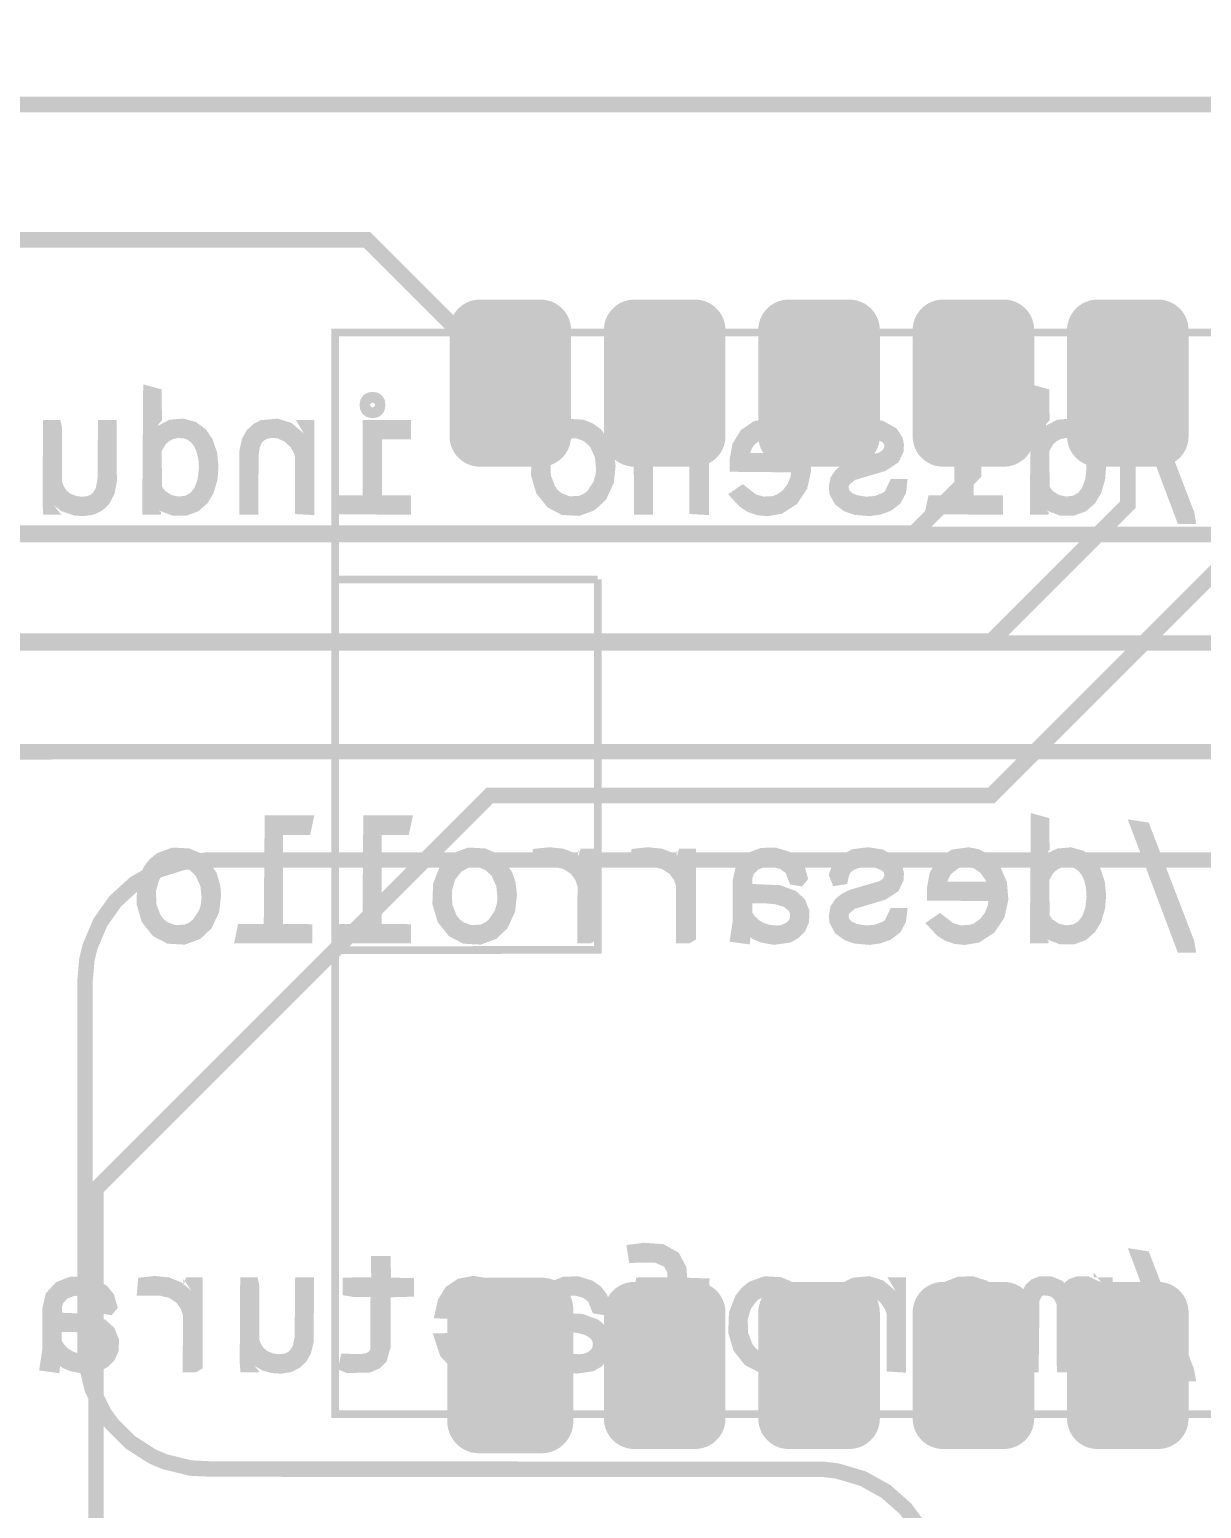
# Model space of a CAD drawing. Extents: x 8 to 3596, y -3 to 2230.
# Drawn here: x 2452 to 3211, y 1258 to 2216 of the extents above; entities that cross this region are included whole.
import ezdxf

# ---------------------------------------------------------------- set-up
doc = ezdxf.new("R2010")
doc.units = 9
for name, color, linetype, true_color in [('BoardOutLine', 7, 'Continuous', 0xff00ff), ('BottomSilkLayer', 7, 'Continuous', 0x66cc33), ('Document', 7, 'Continuous', 0xffffff), ('TopLayer', 7, 'Continuous', 0xff0000), ('TopPasteMaskLayer', 7, 'Continuous', 0x808080), ('TopSilkLayer', 7, 'Continuous', 0xffcc00), ('TopSolderMaskLayer', 7, 'Continuous', 0x800080)]:
    doc.layers.add(name, color=color, linetype=linetype, true_color=true_color)

msp = doc.modelspace()

# ---------------------------------------------------------------- hatches: boundary and pattern name
at = {"layer": 'TopLayer'}
for points in [[(2783.07, 2041.26), (2785.44, 2041.12), (2787.78, 2040.69), (2790.05, 2039.98), (2792.22, 2039.01), (2794.25, 2037.78), (2796.12, 2036.31), (2797.81, 2034.63), (2799.27, 2032.76), (2800.5, 2030.72), (2801.48, 2028.56), (2802.18, 2026.29), (2802.61, 2023.95), (2802.76, 2021.57), (2802.76, 1952.68), (2802.61, 1950.3), (2802.18, 1947.97), (2801.48, 1945.7), (2800.5, 1943.53), (2799.27, 1941.49), (2797.81, 1939.62), (2796.12, 1937.94), (2794.25, 1936.48), (2792.22, 1935.25), (2790.05, 1934.27), (2787.78, 1933.56), (2785.44, 1933.14), (2783.07, 1932.99), (2743.7, 1932.99), (2741.33, 1933.14), (2738.99, 1933.56), (2736.72, 1934.27), (2734.55, 1935.25), (2732.52, 1936.48), (2730.65, 1937.94), (2728.97, 1939.62), (2727.5, 1941.49), (2726.27, 1943.53), (2725.29, 1945.7), (2724.59, 1947.97), (2724.16, 1950.3), (2724.02, 1952.68), (2724.02, 2021.57), (2724.16, 2023.95), (2724.59, 2026.29), (2725.29, 2028.56), (2726.27, 2030.72), (2727.5, 2032.76), (2728.97, 2034.63), (2730.65, 2036.31), (2732.52, 2037.78), (2734.55, 2039.01), (2736.72, 2039.98), (2738.99, 2040.69), (2741.33, 2041.12), (2743.7, 2041.26)], [(2883.07, 2041.26), (2885.44, 2041.12), (2887.78, 2040.69), (2890.05, 2039.98), (2892.22, 2039.01), (2894.25, 2037.78), (2896.12, 2036.31), (2897.8, 2034.63), (2899.27, 2032.76), (2900.5, 2030.72), (2901.48, 2028.56), (2902.18, 2026.29), (2902.61, 2023.95), (2902.76, 2021.57), (2902.76, 1952.68), (2902.61, 1950.3), (2902.18, 1947.97), (2901.48, 1945.7), (2900.5, 1943.53), (2899.27, 1941.49), (2897.8, 1939.62), (2896.12, 1937.94), (2894.25, 1936.48), (2892.22, 1935.25), (2890.05, 1934.27), (2887.78, 1933.56), (2885.44, 1933.14), (2883.07, 1932.99), (2843.7, 1932.99), (2841.33, 1933.14), (2838.99, 1933.56), (2836.72, 1934.27), (2834.55, 1935.25), (2832.52, 1936.48), (2830.65, 1937.94), (2828.97, 1939.62), (2827.5, 1941.49), (2826.27, 1943.53), (2825.29, 1945.7), (2824.59, 1947.97), (2824.16, 1950.3), (2824.02, 1952.68), (2824.02, 2021.57), (2824.16, 2023.95), (2824.59, 2026.29), (2825.29, 2028.56), (2826.27, 2030.72), (2827.5, 2032.76), (2828.97, 2034.63), (2830.65, 2036.31), (2832.52, 2037.78), (2834.55, 2039.01), (2836.72, 2039.98), (2838.99, 2040.69), (2841.33, 2041.12), (2843.7, 2041.26)], [(2983.07, 2041.26), (2985.44, 2041.12), (2987.78, 2040.69), (2990.05, 2039.98), (2992.22, 2039.01), (2994.25, 2037.78), (2996.12, 2036.31), (2997.8, 2034.63), (2999.27, 2032.76), (3000.5, 2030.72), (3001.48, 2028.56), (3002.18, 2026.29), (3002.61, 2023.95), (3002.76, 2021.57), (3002.76, 1952.68), (3002.61, 1950.3), (3002.18, 1947.97), (3001.48, 1945.7), (3000.5, 1943.53), (2999.27, 1941.49), (2997.8, 1939.62), (2996.12, 1937.94), (2994.25, 1936.48), (2992.22, 1935.25), (2990.05, 1934.27), (2987.78, 1933.56), (2985.44, 1933.14), (2983.07, 1932.99), (2943.7, 1932.99), (2941.33, 1933.14), (2938.99, 1933.56), (2936.72, 1934.27), (2934.55, 1935.25), (2932.52, 1936.48), (2930.65, 1937.94), (2928.97, 1939.62), (2927.5, 1941.49), (2926.27, 1943.53), (2925.29, 1945.7), (2924.59, 1947.97), (2924.16, 1950.3), (2924.02, 1952.68), (2924.02, 2021.57), (2924.16, 2023.95), (2924.59, 2026.29), (2925.29, 2028.56), (2926.27, 2030.72), (2927.5, 2032.76), (2928.97, 2034.63), (2930.65, 2036.31), (2932.52, 2037.78), (2934.55, 2039.01), (2936.72, 2039.98), (2938.99, 2040.69), (2941.33, 2041.12), (2943.7, 2041.26)], [(3083.07, 2041.26), (3085.44, 2041.12), (3087.78, 2040.69), (3090.05, 2039.98), (3092.22, 2039.01), (3094.25, 2037.78), (3096.12, 2036.31), (3097.8, 2034.63), (3099.27, 2032.76), (3100.5, 2030.72), (3101.48, 2028.56), (3102.18, 2026.29), (3102.61, 2023.95), (3102.76, 2021.57), (3102.76, 1952.68), (3102.61, 1950.3), (3102.18, 1947.97), (3101.48, 1945.7), (3100.5, 1943.53), (3099.27, 1941.49), (3097.8, 1939.62), (3096.12, 1937.94), (3094.25, 1936.48), (3092.22, 1935.25), (3090.05, 1934.27), (3087.78, 1933.56), (3085.44, 1933.14), (3083.07, 1932.99), (3043.7, 1932.99), (3041.33, 1933.14), (3038.99, 1933.56), (3036.72, 1934.27), (3034.55, 1935.25), (3032.52, 1936.48), (3030.65, 1937.94), (3028.97, 1939.62), (3027.5, 1941.49), (3026.27, 1943.53), (3025.29, 1945.7), (3024.59, 1947.97), (3024.16, 1950.3), (3024.01, 1952.68), (3024.01, 2021.57), (3024.16, 2023.95), (3024.59, 2026.29), (3025.29, 2028.56), (3026.27, 2030.72), (3027.5, 2032.76), (3028.97, 2034.63), (3030.65, 2036.31), (3032.52, 2037.78), (3034.55, 2039.01), (3036.72, 2039.98), (3038.99, 2040.69), (3041.33, 2041.12), (3043.7, 2041.26)], [(3183.07, 2041.26), (3185.44, 2041.12), (3187.78, 2040.69), (3190.05, 2039.98), (3192.22, 2039.01), (3194.25, 2037.78), (3196.12, 2036.31), (3197.8, 2034.63), (3199.27, 2032.76), (3200.5, 2030.72), (3201.48, 2028.56), (3202.18, 2026.29), (3202.61, 2023.95), (3202.75, 2021.57), (3202.75, 1952.68), (3202.61, 1950.3), (3202.18, 1947.97), (3201.48, 1945.7), (3200.5, 1943.53), (3199.27, 1941.49), (3197.8, 1939.62), (3196.12, 1937.94), (3194.25, 1936.48), (3192.22, 1935.25), (3190.05, 1934.27), (3187.78, 1933.56), (3185.44, 1933.14), (3183.07, 1932.99), (3143.7, 1932.99), (3141.33, 1933.14), (3138.99, 1933.56), (3136.72, 1934.27), (3134.55, 1935.25), (3132.52, 1936.48), (3130.65, 1937.94), (3128.97, 1939.62), (3127.5, 1941.49), (3126.27, 1943.53), (3125.29, 1945.7), (3124.59, 1947.97), (3124.16, 1950.3), (3124.01, 1952.68), (3124.01, 2021.57), (3124.16, 2023.95), (3124.59, 2026.29), (3125.29, 2028.56), (3126.27, 2030.72), (3127.5, 2032.76), (3128.97, 2034.63), (3130.65, 2036.31), (3132.52, 2037.78), (3134.55, 2039.01), (3136.72, 2039.98), (3138.99, 2040.69), (3141.33, 2041.12), (3143.7, 2041.26)], [(2783.07, 1404.84), (2785.44, 1404.7), (2787.78, 1404.27), (2790.05, 1403.56), (2792.22, 1402.59), (2794.25, 1401.36), (2796.12, 1399.89), (2797.81, 1398.21), (2799.27, 1396.34), (2800.5, 1394.31), (2801.48, 1392.14), (2802.18, 1389.87), (2802.61, 1387.53), (2802.76, 1385.16), (2802.76, 1316.26), (2802.61, 1313.89), (2802.18, 1311.55), (2801.48, 1309.28), (2800.5, 1307.11), (2799.27, 1305.08), (2797.81, 1303.21), (2796.12, 1301.53), (2794.25, 1300.06), (2792.22, 1298.83), (2790.05, 1297.86), (2787.78, 1297.15), (2785.44, 1296.72), (2783.07, 1296.58), (2743.7, 1296.58), (2741.33, 1296.72), (2738.99, 1297.15), (2736.72, 1297.86), (2734.55, 1298.83), (2732.52, 1300.06), (2730.65, 1301.53), (2728.97, 1303.21), (2727.5, 1305.08), (2726.27, 1307.11), (2725.29, 1309.28), (2724.59, 1311.55), (2724.16, 1313.89), (2724.02, 1316.26), (2724.02, 1385.16), (2724.16, 1387.53), (2724.59, 1389.87), (2725.29, 1392.14), (2726.27, 1394.31), (2727.5, 1396.34), (2728.97, 1398.21), (2730.65, 1399.89), (2732.52, 1401.36), (2734.55, 1402.59), (2736.72, 1403.56), (2738.99, 1404.27), (2741.33, 1404.7), (2743.7, 1404.84)], [(2883.07, 1404.84), (2885.44, 1404.7), (2887.78, 1404.27), (2890.05, 1403.56), (2892.22, 1402.59), (2894.25, 1401.36), (2896.12, 1399.89), (2897.8, 1398.21), (2899.27, 1396.34), (2900.5, 1394.31), (2901.48, 1392.14), (2902.18, 1389.87), (2902.61, 1387.53), (2902.76, 1385.16), (2902.76, 1316.26), (2902.61, 1313.89), (2902.18, 1311.55), (2901.48, 1309.28), (2900.5, 1307.11), (2899.27, 1305.08), (2897.8, 1303.21), (2896.12, 1301.53), (2894.25, 1300.06), (2892.22, 1298.83), (2890.05, 1297.86), (2887.78, 1297.15), (2885.44, 1296.72), (2883.07, 1296.58), (2843.7, 1296.58), (2841.33, 1296.72), (2838.99, 1297.15), (2836.72, 1297.86), (2834.55, 1298.83), (2832.52, 1300.06), (2830.65, 1301.53), (2828.97, 1303.21), (2827.5, 1305.08), (2826.27, 1307.11), (2825.29, 1309.28), (2824.59, 1311.55), (2824.16, 1313.89), (2824.02, 1316.26), (2824.02, 1385.16), (2824.16, 1387.53), (2824.59, 1389.87), (2825.29, 1392.14), (2826.27, 1394.31), (2827.5, 1396.34), (2828.97, 1398.21), (2830.65, 1399.89), (2832.52, 1401.36), (2834.55, 1402.59), (2836.72, 1403.56), (2838.99, 1404.27), (2841.33, 1404.7), (2843.7, 1404.84)], [(2983.07, 1404.84), (2985.44, 1404.7), (2987.78, 1404.27), (2990.05, 1403.56), (2992.22, 1402.59), (2994.25, 1401.36), (2996.12, 1399.89), (2997.8, 1398.21), (2999.27, 1396.34), (3000.5, 1394.31), (3001.48, 1392.14), (3002.18, 1389.87), (3002.61, 1387.53), (3002.76, 1385.16), (3002.76, 1316.26), (3002.61, 1313.89), (3002.18, 1311.55), (3001.48, 1309.28), (3000.5, 1307.11), (2999.27, 1305.08), (2997.8, 1303.21), (2996.12, 1301.53), (2994.25, 1300.06), (2992.22, 1298.83), (2990.05, 1297.86), (2987.78, 1297.15), (2985.44, 1296.72), (2983.07, 1296.58), (2943.7, 1296.58), (2941.33, 1296.72), (2938.99, 1297.15), (2936.72, 1297.86), (2934.55, 1298.83), (2932.52, 1300.06), (2930.65, 1301.53), (2928.97, 1303.21), (2927.5, 1305.08), (2926.27, 1307.11), (2925.29, 1309.28), (2924.59, 1311.55), (2924.16, 1313.89), (2924.02, 1316.26), (2924.02, 1385.16), (2924.16, 1387.53), (2924.59, 1389.87), (2925.29, 1392.14), (2926.27, 1394.31), (2927.5, 1396.34), (2928.97, 1398.21), (2930.65, 1399.89), (2932.52, 1401.36), (2934.55, 1402.59), (2936.72, 1403.56), (2938.99, 1404.27), (2941.33, 1404.7), (2943.7, 1404.84)], [(3083.07, 1404.84), (3085.44, 1404.7), (3087.78, 1404.27), (3090.05, 1403.56), (3092.22, 1402.59), (3094.25, 1401.36), (3096.12, 1399.89), (3097.8, 1398.21), (3099.27, 1396.34), (3100.5, 1394.31), (3101.48, 1392.14), (3102.18, 1389.87), (3102.61, 1387.53), (3102.76, 1385.16), (3102.76, 1316.26), (3102.61, 1313.89), (3102.18, 1311.55), (3101.48, 1309.28), (3100.5, 1307.11), (3099.27, 1305.08), (3097.8, 1303.21), (3096.12, 1301.53), (3094.25, 1300.06), (3092.22, 1298.83), (3090.05, 1297.86), (3087.78, 1297.15), (3085.44, 1296.72), (3083.07, 1296.58), (3043.7, 1296.58), (3041.33, 1296.72), (3038.99, 1297.15), (3036.72, 1297.86), (3034.55, 1298.83), (3032.52, 1300.06), (3030.65, 1301.53), (3028.97, 1303.21), (3027.5, 1305.08), (3026.27, 1307.11), (3025.29, 1309.28), (3024.59, 1311.55), (3024.16, 1313.89), (3024.01, 1316.26), (3024.01, 1385.16), (3024.16, 1387.53), (3024.59, 1389.87), (3025.29, 1392.14), (3026.27, 1394.31), (3027.5, 1396.34), (3028.97, 1398.21), (3030.65, 1399.89), (3032.52, 1401.36), (3034.55, 1402.59), (3036.72, 1403.56), (3038.99, 1404.27), (3041.33, 1404.7), (3043.7, 1404.84)], [(3183.07, 1404.84), (3185.44, 1404.7), (3187.78, 1404.27), (3190.05, 1403.56), (3192.22, 1402.59), (3194.25, 1401.36), (3196.12, 1399.89), (3197.8, 1398.21), (3199.27, 1396.34), (3200.5, 1394.31), (3201.48, 1392.14), (3202.18, 1389.87), (3202.61, 1387.53), (3202.75, 1385.16), (3202.75, 1316.26), (3202.61, 1313.89), (3202.18, 1311.55), (3201.48, 1309.28), (3200.5, 1307.11), (3199.27, 1305.08), (3197.8, 1303.21), (3196.12, 1301.53), (3194.25, 1300.06), (3192.22, 1298.83), (3190.05, 1297.86), (3187.78, 1297.15), (3185.44, 1296.72), (3183.07, 1296.58), (3143.7, 1296.58), (3141.33, 1296.72), (3138.99, 1297.15), (3136.72, 1297.86), (3134.55, 1298.83), (3132.52, 1300.06), (3130.65, 1301.53), (3128.97, 1303.21), (3127.5, 1305.08), (3126.27, 1307.11), (3125.29, 1309.28), (3124.59, 1311.55), (3124.16, 1313.89), (3124.01, 1316.26), (3124.01, 1385.16), (3124.16, 1387.53), (3124.59, 1389.87), (3125.29, 1392.14), (3126.27, 1394.31), (3127.5, 1396.34), (3128.97, 1398.21), (3130.65, 1399.89), (3132.52, 1401.36), (3134.55, 1402.59), (3136.72, 1403.56), (3138.99, 1404.27), (3141.33, 1404.7), (3143.7, 1404.84)]]:
    msp.add_hatch(color=256, dxfattribs=at).paths.add_polyline_path(points)
at = {"layer": 'TopPasteMaskLayer'}
msp.add_hatch(color=256, dxfattribs=at).paths.add_polyline_path([(2783.07, 1404.84), (2785.44, 1404.7), (2787.78, 1404.27), (2790.05, 1403.56), (2792.22, 1402.59), (2794.25, 1401.36), (2796.12, 1399.89), (2797.81, 1398.21), (2799.27, 1396.34), (2800.5, 1394.31), (2801.48, 1392.14), (2802.18, 1389.87), (2802.61, 1387.53), (2802.76, 1385.16), (2802.76, 1316.26), (2802.61, 1313.89), (2802.18, 1311.55), (2801.48, 1309.28), (2800.5, 1307.11), (2799.27, 1305.08), (2797.81, 1303.21), (2796.12, 1301.53), (2794.25, 1300.06), (2792.22, 1298.83), (2790.05, 1297.86), (2787.78, 1297.15), (2785.44, 1296.72), (2783.07, 1296.58), (2743.7, 1296.58), (2741.33, 1296.72), (2738.99, 1297.15), (2736.72, 1297.86), (2734.55, 1298.83), (2732.52, 1300.06), (2730.65, 1301.53), (2728.97, 1303.21), (2727.5, 1305.08), (2726.27, 1307.11), (2725.29, 1309.28), (2724.59, 1311.55), (2724.16, 1313.89), (2724.02, 1316.26), (2724.02, 1385.16), (2724.16, 1387.53), (2724.59, 1389.87), (2725.29, 1392.14), (2726.27, 1394.31), (2727.5, 1396.34), (2728.97, 1398.21), (2730.65, 1399.89), (2732.52, 1401.36), (2734.55, 1402.59), (2736.72, 1403.56), (2738.99, 1404.27), (2741.33, 1404.7), (2743.7, 1404.84)])
at = {"layer": 'TopSolderMaskLayer'}
msp.add_hatch(color=256, dxfattribs=at).paths.add_polyline_path([(2783.8, 1407.59), (2786.25, 1407.44), (2788.68, 1406.99), (2791.04, 1406.24), (2793.29, 1405.23), (2795.39, 1403.93), (2797.33, 1402.39), (2799.08, 1400.62), (2800.6, 1398.66), (2801.87, 1396.52), (2802.89, 1394.24), (2803.61, 1391.86), (2804.06, 1389.4), (2804.21, 1386.91), (2804.21, 1314.51), (2804.06, 1312.02), (2803.61, 1309.56), (2802.89, 1307.18), (2801.87, 1304.9), (2800.6, 1302.76), (2799.08, 1300.8), (2797.33, 1299.03), (2795.39, 1297.49), (2793.29, 1296.19), (2791.04, 1295.18), (2788.68, 1294.43), (2786.25, 1293.98), (2783.8, 1293.83), (2742.97, 1293.83), (2740.51, 1293.98), (2738.09, 1294.43), (2735.73, 1295.18), (2733.48, 1296.19), (2731.38, 1297.49), (2729.44, 1299.03), (2727.7, 1300.8), (2726.17, 1302.76), (2724.9, 1304.9), (2723.88, 1307.18), (2723.16, 1309.56), (2722.71, 1312.02), (2722.57, 1314.51), (2722.57, 1386.91), (2722.71, 1389.4), (2723.16, 1391.86), (2723.88, 1394.24), (2724.9, 1396.52), (2726.17, 1398.66), (2727.7, 1400.62), (2729.44, 1402.39), (2731.38, 1403.93), (2733.48, 1405.23), (2735.73, 1406.24), (2738.09, 1406.99), (2740.51, 1407.44), (2742.97, 1407.59)])

# ---------------------------------------------------------------- linework, layer by layer
at = {"layer": 'BoardOutLine', "const_width": 10}
msp.add_lwpolyline([(3344.09, 2167.68), (130.83, 2167.68)], dxfattribs=at)
at = {"layer": 'BottomSilkLayer', "const_width": 10}
for points in [[(2569.35, 1933.11), (2568.55, 1941.1), (2565.96, 1948.62), (2562.47, 1953.72), (2557.58, 1957.35), (2551.08, 1959.13), (2544.03, 1958.5), (2537.22, 1954.9), (2532.88, 1949.97), (2532.56, 1979.27), (2530.55, 1979.82), (2530, 1906.91), (2532.25, 1906.91), (2532.56, 1913.94), (2538.3, 1909.07), (2545.38, 1906.32), (2552.64, 1906.24), (2558.75, 1908.5), (2563.32, 1912.51), (2566.52, 1917.85), (2568.77, 1925.52), (2569.35, 1933.11)], [(3144.32, 1933.11), (3143.51, 1941.1), (3140.92, 1948.62), (3137.44, 1953.72), (3132.54, 1957.35), (3126.04, 1959.13), (3118.99, 1958.5), (3112.19, 1954.9), (3107.84, 1949.97), (3107.53, 1979.27), (3105.52, 1979.82), (3104.97, 1906.91), (3107.21, 1906.91), (3107.53, 1913.94), (3113.27, 1909.07), (3120.34, 1906.32), (3127.61, 1906.24), (3133.71, 1908.5), (3138.29, 1912.51), (3141.48, 1917.85), (3143.74, 1925.52), (3144.32, 1933.11)], [(2677.48, 1972.89), (2677.27, 1974.45), (2676.68, 1975.49), (2676.22, 1975.89), (2675.63, 1976.18), (2674.23, 1976.4), (2672.83, 1976.22), (2672.22, 1975.94), (2671.73, 1975.56), (2671.06, 1974.55), (2670.78, 1973), (2670.98, 1971.62), (2671.35, 1970.82), (2671.71, 1970.33), (2672.49, 1969.8), (2673.18, 1969.6), (2674, 1969.52), (2675.27, 1969.63), (2675.93, 1969.85), (2676.46, 1970.19), (2676.84, 1970.65), (2677.23, 1971.44), (2677.48, 1972.89)], [(2853.7, 1977.35), (2854.19, 1974.52), (2855.35, 1972.02), (2857.17, 1970.08), (2859.57, 1968.83), (2862.36, 1968.54), (2864.42, 1969.01), (2871.36, 1973.43), (2875.28, 1974.46), (2877.27, 1974.06), (2878.76, 1973.07), (2880.04, 1971.08), (2880.66, 1968.53), (2883.05, 1968.53), (2883.2, 1968.94), (2882.58, 1971.7), (2881.32, 1974.05), (2879.43, 1975.81), (2877.82, 1976.6), (2874.9, 1977.02), (2872.81, 1976.69), (2864.92, 1971.83), (2861.97, 1971.14), (2859.86, 1971.47), (2858.3, 1972.46), (2856.95, 1974.49), (2856.08, 1977.35), (2853.7, 1977.35)], [(3060.78, 1972.89), (3060.57, 1974.45), (3059.99, 1975.49), (3059.52, 1975.89), (3058.94, 1976.18), (3057.54, 1976.4), (3056.14, 1976.22), (3055.53, 1975.94), (3055.03, 1975.56), (3054.37, 1974.55), (3054.09, 1973), (3054.29, 1971.62), (3054.66, 1970.82), (3055.02, 1970.33), (3055.8, 1969.8), (3056.49, 1969.6), (3057.31, 1969.52), (3058.19, 1969.56), (3058.93, 1969.72), (3059.77, 1970.19), (3060.14, 1970.65), (3060.53, 1971.44), (3060.78, 1972.89)], [(3199.23, 1900.97), (3201.74, 1900.97), (3201.51, 1902.34), (3173.3, 1975.67), (3171.05, 1976.03), (3199.23, 1900.97)], [(2625.81, 1951.22), (2619.24, 1956.83), (2612.16, 1959.09), (2603.22, 1958.22), (2600.23, 1956.77), (2596.71, 1953.63), (2594.33, 1949.41), (2592.85, 1942.4), (2592.88, 1906.91), (2595.2, 1906.91), (2595.32, 1940.71), (2596.25, 1947.05), (2597.98, 1950.97), (2600.69, 1953.97), (2604.43, 1955.96), (2609.31, 1956.7), (2614.23, 1956.12), (2620.07, 1953.41), (2624.76, 1949.03), (2627.35, 1944.85), (2628.92, 1940.23), (2628.92, 1907.06), (2631.48, 1906.91), (2631.43, 1958.27), (2629.1, 1958.27), (2628.82, 1946.15), (2625.81, 1951.22)], [(2881.35, 1951.22), (2874.78, 1956.83), (2867.7, 1959.09), (2858.76, 1958.22), (2855.77, 1956.77), (2852.25, 1953.63), (2849.87, 1949.41), (2848.39, 1942.4), (2848.42, 1906.91), (2850.74, 1906.91), (2850.86, 1940.71), (2851.79, 1947.05), (2853.52, 1950.97), (2856.23, 1953.97), (2859.97, 1955.96), (2864.85, 1956.7), (2869.77, 1956.12), (2875.61, 1953.41), (2880.29, 1949.03), (2882.89, 1944.85), (2884.46, 1940.23), (2884.46, 1907.06), (2887.02, 1906.91), (2886.96, 1958.27), (2884.64, 1958.27), (2884.36, 1946.15), (2881.35, 1951.22)], [(2929.78, 1905.96), (2937.41, 1907.24), (2945.56, 1912.51), (2950.97, 1920.64), (2953.21, 1930.5), (2952.38, 1940.39), (2948.47, 1949.41), (2941.73, 1956.07), (2937.37, 1958.2), (2932.42, 1959.16), (2923.29, 1957.86), (2916.42, 1953.17), (2912.05, 1946.01), (2910.46, 1937.29), (2910.46, 1934.67), (2950.67, 1934.28), (2949.92, 1925.61), (2947.45, 1919.3), (2943.48, 1914.1), (2938.15, 1910.37), (2933.92, 1908.91), (2926.79, 1908.62), (2920.18, 1910.5), (2913.78, 1915.48), (2912.06, 1914.29), (2915.16, 1910.94), (2919.51, 1908.14), (2924.45, 1906.5), (2929.78, 1905.96)], [(2977.29, 1919.49), (2978.59, 1924.17), (2984.15, 1928.86), (3004.24, 1934.82), (3010.93, 1939.19), (3013.2, 1943.98), (3013.34, 1947.01), (3012.82, 1949.74), (3010.03, 1954.07), (3003.04, 1957.96), (2995.07, 1959.22), (2986.32, 1958.05), (2979, 1953.93), (2976.45, 1950.63), (2974.99, 1946.4), (2975.71, 1944.55), (2977.44, 1944.81), (2978.28, 1948.56), (2980.34, 1951.52), (2983.18, 1953.76), (2986.6, 1955.34), (2994.08, 1956.65), (3000.79, 1955.98), (3007.08, 1953.27), (3009.39, 1950.99), (3010.65, 1947.95), (3010.73, 1944.86), (3008.79, 1940.66), (3005.03, 1937.81), (2984.73, 1931.83), (2980.93, 1929.94), (2977.79, 1927.4), (2975.56, 1924.08), (2974.73, 1919.74), (2975.05, 1916.62), (2977.65, 1911.85), (2982.08, 1908.59), (2987.49, 1906.71), (2995.98, 1906), (3001.97, 1906.82), (3007.55, 1908.87), (3012.07, 1912.32), (3014.8, 1917.39), (3015.11, 1919.96), (3012.98, 1919.96), (3010.25, 1914.2), (3007.56, 1911.8), (3000.56, 1909.08), (2993.54, 1908.54), (2986.45, 1909.72), (2981.94, 1911.73), (2978.63, 1914.94), (2977.29, 1919.49)], [(2468.06, 1906.91), (2468.02, 1915.7), (2471.3, 1911.54), (2474.88, 1908.75), (2481.75, 1906.31), (2486.95, 1905.97), (2492.18, 1906.79), (2496.38, 1908.87), (2499.58, 1911.95), (2502.35, 1917.44), (2503.52, 1924.17), (2503.43, 1958.27), (2501.27, 1958.27), (2500.98, 1924.71), (2499.68, 1917.6), (2497.1, 1913.05), (2494.2, 1910.54), (2490.43, 1908.96), (2485.75, 1908.53), (2481.2, 1909.06), (2476.01, 1911.03), (2471.97, 1914.32), (2469.17, 1918.86), (2468.01, 1922.88), (2468.06, 1957.62), (2467.92, 1958.27), (2465.68, 1958.27), (2465.4, 1908.35), (2465.51, 1906.91), (2468.06, 1906.91)], [(2566.7, 1932.11), (2565.77, 1923.78), (2563.29, 1917.06), (2559.8, 1912.46), (2554.83, 1909.42), (2548.37, 1908.54), (2541.76, 1910.02), (2536.07, 1913.76), (2532.77, 1918.51), (2532.56, 1944.41), (2536.24, 1950.79), (2539.83, 1953.9), (2542.98, 1955.51), (2547.64, 1956.6), (2552.96, 1956.27), (2556.44, 1955.01), (2560.21, 1952.31), (2563, 1948.64), (2564.92, 1944.3), (2566.31, 1938.38), (2566.7, 1932.11)], [(2694.14, 1958.27), (2672.73, 1958.27), (2672.73, 1909.47), (2655.01, 1909.47), (2654.5, 1907.17), (2694.14, 1906.91), (2694.14, 1909.47), (2675.29, 1909.47), (2675.29, 1955.71), (2694.14, 1955.71), (2694.14, 1958.27)], [(2826.56, 1933.58), (2825.73, 1940.53), (2824.11, 1945.49), (2818.54, 1953.6), (2814.6, 1956.52), (2809.92, 1958.5), (2800.79, 1959), (2792.82, 1956.07), (2789.01, 1953.01), (2785.96, 1949.15), (2782.23, 1939.63), (2781.82, 1928.08), (2784.72, 1918.16), (2790.8, 1910.51), (2798.19, 1906.68), (2807.32, 1906.17), (2815.33, 1909.1), (2821.27, 1914.66), (2825.54, 1923.85), (2826.56, 1933.58)], [(2823.99, 1931.59), (2823.56, 1926.94), (2821.81, 1920.97), (2816.84, 1913.64), (2813.33, 1910.98), (2809.16, 1909.18), (2801.08, 1908.72), (2794.05, 1911.42), (2790.69, 1914.22), (2788, 1917.74), (2784.71, 1926.27), (2784.37, 1936.67), (2786.99, 1945.54), (2792.41, 1952.46), (2798.99, 1955.99), (2807.01, 1956.45), (2814.04, 1953.73), (2819.29, 1948.65), (2823.08, 1940.39), (2823.99, 1931.59)], [(2930.78, 1956.66), (2937.78, 1955.33), (2943.87, 1951.17), (2948.1, 1944.99), (2950.43, 1936.86), (2913.02, 1936.86), (2914.08, 1944.04), (2915.89, 1948.01), (2917.96, 1950.86), (2923.56, 1955.09), (2927, 1956.26), (2930.78, 1956.66)], [(3077.44, 1958.27), (3056.04, 1958.27), (3056.04, 1909.47), (3038.32, 1909.47), (3037.81, 1907.17), (3077.44, 1906.91), (3077.44, 1909.47), (3058.6, 1909.47), (3058.6, 1955.71), (3077.44, 1955.71), (3077.44, 1958.27)], [(3141.66, 1932.11), (3140.74, 1923.78), (3138.26, 1917.06), (3134.76, 1912.46), (3129.79, 1909.42), (3123.34, 1908.54), (3116.72, 1910.02), (3111.04, 1913.76), (3107.74, 1918.51), (3107.53, 1944.41), (3111.21, 1950.79), (3114.79, 1953.9), (3117.94, 1955.51), (3122.61, 1956.6), (3127.93, 1956.27), (3131.41, 1955.01), (3135.18, 1952.31), (3137.97, 1948.64), (3139.88, 1944.3), (3141.27, 1938.38), (3141.66, 1932.11)], [(2630.25, 1702.05), (2609.25, 1702.05), (2608.65, 1631.69), (2591.11, 1631.69), (2590.61, 1629.2), (2630.25, 1629.13), (2630.25, 1631.62), (2611.74, 1631.69), (2611.21, 1633.59), (2611.21, 1699.48), (2629.71, 1699.48), (2630.25, 1702.05)], [(2694.14, 1702.05), (2673.14, 1702.05), (2672.54, 1631.69), (2655, 1631.69), (2654.5, 1629.2), (2694.14, 1629.13), (2694.14, 1631.62), (2675.64, 1631.69), (2675.1, 1633.59), (2675.1, 1699.48), (2693.6, 1699.48), (2694.14, 1702.05)], [(3144.32, 1655.33), (3143.51, 1663.33), (3140.92, 1670.84), (3137.44, 1675.94), (3132.54, 1679.57), (3126.04, 1681.35), (3118.99, 1680.72), (3113.22, 1677.91), (3107.84, 1672.19), (3107.53, 1701.49), (3105.52, 1702.05), (3104.97, 1629.13), (3107.21, 1629.13), (3107.53, 1636.16), (3113.27, 1631.3), (3120.34, 1628.54), (3127.61, 1628.46), (3133.71, 1630.73), (3138.29, 1634.74), (3141.48, 1640.08), (3143.74, 1647.74), (3144.32, 1655.33)], [(3199.23, 1623.19), (3201.74, 1623.19), (3201.51, 1624.56), (3173.3, 1697.9), (3171.05, 1698.25), (3199.23, 1623.19)], [(2788.86, 1681.44), (2782.58, 1680.77), (2782.4, 1678.73), (2792.29, 1678.76), (2799.82, 1677), (2806.07, 1672.93), (2809.99, 1667.58), (2811.94, 1661.92), (2811.8, 1629.13), (2814.14, 1629.13), (2814.74, 1629.5), (2814.7, 1680.49), (2812.61, 1680.49), (2812.17, 1679), (2811.94, 1668.67), (2808.57, 1673.59), (2803.39, 1677.91), (2796.76, 1680.59), (2788.86, 1681.44)], [(2852.75, 1681.44), (2846.46, 1680.77), (2846.28, 1678.73), (2856.17, 1678.76), (2863.7, 1677), (2869.96, 1672.93), (2873.88, 1667.58), (2875.82, 1661.92), (2875.68, 1629.13), (2878.02, 1629.13), (2878.62, 1629.5), (2878.58, 1680.49), (2876.5, 1680.49), (2876.06, 1679), (2875.82, 1668.67), (2872.46, 1673.59), (2867.27, 1677.91), (2860.64, 1680.59), (2852.75, 1681.44)], [(2977.29, 1641.71), (2978.59, 1646.39), (2984.15, 1651.08), (3004.24, 1657.04), (3010.93, 1661.41), (3013.2, 1666.21), (3013.34, 1669.23), (3012.82, 1671.96), (3010.03, 1676.29), (3003.04, 1680.18), (2995.07, 1681.44), (2986.32, 1680.28), (2979, 1676.15), (2976.45, 1672.85), (2974.99, 1668.62), (2975.71, 1666.77), (2977.44, 1667.03), (2978.28, 1670.78), (2980.34, 1673.74), (2983.18, 1675.98), (2986.6, 1677.56), (2994.08, 1678.87), (3000.79, 1678.2), (3007.08, 1675.5), (3009.39, 1673.21), (3010.65, 1670.17), (3010.73, 1667.08), (3008.79, 1662.88), (3005.03, 1660.03), (2984.73, 1654.05), (2980.93, 1652.16), (2977.79, 1649.62), (2975.56, 1646.3), (2974.73, 1641.97), (2975.05, 1638.84), (2977.65, 1634.08), (2982.08, 1630.81), (2987.49, 1628.94), (2995.98, 1628.22), (3001.97, 1629.04), (3007.55, 1631.09), (3012.07, 1634.54), (3014.8, 1639.61), (3015.11, 1642.18), (3012.98, 1642.18), (3010.25, 1636.43), (3007.56, 1634.02), (3000.56, 1631.31), (2993.54, 1630.76), (2986.45, 1631.94), (2981.94, 1633.95), (2978.63, 1637.17), (2977.29, 1641.71)], [(3057.55, 1628.18), (3065.18, 1629.47), (3073.33, 1634.73), (3078.74, 1642.86), (3080.98, 1652.73), (3080.15, 1662.61), (3076.24, 1671.63), (3069.5, 1678.3), (3065.15, 1680.42), (3060.19, 1681.39), (3051.06, 1680.08), (3044.19, 1675.39), (3039.82, 1668.23), (3038.23, 1659.51), (3038.23, 1656.89), (3078.44, 1656.51), (3077.7, 1647.83), (3075.22, 1641.53), (3071.25, 1636.33), (3065.92, 1632.59), (3061.69, 1631.13), (3054.57, 1630.84), (3047.96, 1632.72), (3041.55, 1637.7), (3039.83, 1636.51), (3042.93, 1633.16), (3047.29, 1630.37), (3052.22, 1628.73), (3057.55, 1628.18)], [(2571.02, 1655.81), (2570.54, 1661.05), (2568.57, 1667.71), (2562.99, 1675.82), (2559.06, 1678.74), (2554.38, 1680.72), (2545.25, 1681.22), (2537.28, 1678.3), (2533.47, 1675.24), (2530.42, 1671.38), (2526.69, 1661.85), (2526.28, 1650.3), (2529.18, 1640.38), (2535.26, 1632.73), (2542.65, 1628.9), (2551.78, 1628.4), (2559.79, 1631.32), (2565.73, 1636.88), (2570, 1646.07), (2571.02, 1655.81)], [(2568.45, 1653.81), (2567.71, 1647.64), (2566.27, 1643.2), (2561.3, 1635.86), (2557.79, 1633.2), (2553.62, 1631.4), (2545.54, 1630.94), (2538.51, 1633.64), (2535.15, 1636.44), (2532.46, 1639.96), (2529.17, 1648.49), (2528.83, 1658.9), (2531.45, 1667.76), (2536.87, 1674.68), (2543.44, 1678.21), (2551.46, 1678.67), (2558.51, 1675.95), (2563.75, 1670.88), (2567.54, 1662.62), (2568.45, 1653.81)], [(2762.67, 1655.81), (2761.84, 1662.76), (2760.23, 1667.71), (2754.65, 1675.82), (2750.72, 1678.74), (2746.04, 1680.72), (2736.91, 1681.22), (2728.93, 1678.3), (2725.13, 1675.24), (2722.07, 1671.38), (2718.34, 1661.85), (2717.94, 1650.3), (2720.84, 1640.38), (2726.92, 1632.73), (2734.31, 1628.9), (2743.43, 1628.4), (2751.44, 1631.32), (2757.38, 1636.88), (2761.65, 1646.07), (2762.67, 1655.81)], [(2760.11, 1653.81), (2759.68, 1649.16), (2757.92, 1643.2), (2752.95, 1635.86), (2749.45, 1633.2), (2745.28, 1631.4), (2737.19, 1630.94), (2730.17, 1633.64), (2726.81, 1636.44), (2724.11, 1639.96), (2720.83, 1648.49), (2720.49, 1658.9), (2723.1, 1667.76), (2728.53, 1674.68), (2735.1, 1678.21), (2743.12, 1678.67), (2750.16, 1675.95), (2755.4, 1670.88), (2759.2, 1662.62), (2760.11, 1653.81)], [(2914.07, 1629.13), (2915.05, 1638.24), (2922.97, 1631.36), (2927.17, 1629.55), (2934.1, 1628.24), (2943.29, 1629.55), (2947.16, 1631.72), (2950.13, 1634.85), (2951.94, 1638.96), (2952.13, 1644.42), (2949.96, 1649.88), (2945.77, 1653.71), (2937.07, 1656.92), (2916.15, 1657.8), (2915.06, 1658.58), (2915.27, 1667.56), (2916.76, 1671.84), (2921.12, 1676.31), (2927.42, 1678.56), (2934.29, 1678.67), (2940.79, 1676.77), (2945.86, 1672.83), (2948.27, 1666.73), (2950.31, 1666.42), (2950.82, 1667.04), (2949.38, 1672.07), (2946.31, 1676.02), (2942.16, 1678.9), (2934.67, 1681.2), (2926.6, 1681.03), (2919.32, 1678.23), (2914.34, 1672.79), (2912.5, 1664.94), (2912.47, 1638.44), (2911.12, 1629.54), (2914.07, 1629.13)], [(3058.55, 1678.88), (3065.55, 1677.55), (3071.64, 1673.39), (3075.87, 1667.22), (3078.2, 1659.08), (3040.8, 1659.08), (3041.85, 1666.27), (3043.66, 1670.23), (3045.74, 1673.09), (3051.33, 1677.31), (3054.78, 1678.49), (3058.55, 1678.88)], [(3141.66, 1654.34), (3140.74, 1646), (3138.26, 1639.28), (3134.76, 1634.68), (3129.79, 1631.64), (3123.34, 1630.76), (3116.72, 1632.24), (3111.04, 1635.99), (3107.74, 1640.74), (3107.53, 1666.63), (3111.21, 1673.01), (3114.79, 1676.12), (3117.94, 1677.74), (3122.61, 1678.82), (3127.93, 1678.49), (3131.41, 1677.23), (3135.18, 1674.54), (3137.97, 1670.86), (3139.88, 1666.53), (3141.27, 1660.61), (3141.66, 1654.34)], [(2936, 1630.7), (2930.74, 1631.15), (2925.84, 1632.65), (2921.49, 1635.15), (2917.83, 1638.63), (2915.06, 1643.04), (2915.06, 1655.13), (2927.99, 1655.18), (2936.07, 1654.43), (2942.86, 1652.35), (2947.39, 1648.89), (2949.14, 1645.83), (2949.71, 1642.79), (2949.43, 1639.49), (2948.18, 1636.63), (2946.18, 1634.31), (2942.92, 1632.21), (2939.11, 1631), (2936, 1630.7)], [(2849.47, 1400.1), (2870.6, 1399.88), (2870.46, 1351.35), (2873.24, 1351.35), (2873.26, 1398.74), (2874.21, 1400.1), (2887.02, 1400.1), (2887.16, 1402.22), (2873.25, 1402.72), (2872.54, 1413.02), (2868.77, 1420.1), (2861, 1424.4), (2849.86, 1425.17), (2844.35, 1424.45), (2844.69, 1422.2), (2858.04, 1422.39), (2866.52, 1418.67), (2869.93, 1412.54), (2870.6, 1402.8), (2849.57, 1402.71), (2849.47, 1400.1)], [(2678.24, 1416.58), (2678.28, 1402.97), (2659.77, 1402.68), (2659.77, 1400.48), (2662.06, 1400.1), (2677.86, 1400.1), (2677.64, 1359.71), (2675.58, 1356.27), (2672.31, 1354.12), (2666.86, 1353), (2657.9, 1353.3), (2657.44, 1351.2), (2658.44, 1350.79), (2671.66, 1351.13), (2676.22, 1353.19), (2678.73, 1355.74), (2680.99, 1363.69), (2680.99, 1399.73), (2696.08, 1400.16), (2696.08, 1402.39), (2681.2, 1402.71), (2680.94, 1416.58), (2678.24, 1416.58)], [(3199.23, 1345.42), (3201.74, 1345.42), (3201.51, 1346.78), (3173.3, 1420.12), (3171.05, 1420.47), (3199.23, 1345.42)], [(2466.83, 1351.35), (2467.82, 1360.46), (2475.73, 1353.58), (2479.93, 1351.77), (2486.86, 1350.46), (2496.05, 1351.77), (2499.92, 1353.94), (2502.89, 1357.08), (2504.7, 1361.18), (2504.89, 1366.65), (2502.72, 1372.1), (2498.54, 1375.93), (2489.83, 1379.14), (2468.91, 1380.02), (2467.83, 1380.8), (2468.03, 1389.78), (2469.52, 1394.06), (2473.89, 1398.53), (2480.18, 1400.78), (2487.06, 1400.9), (2493.55, 1399), (2498.62, 1395.05), (2501.04, 1388.95), (2503.07, 1388.64), (2503.58, 1389.26), (2502.14, 1394.29), (2499.07, 1398.24), (2494.92, 1401.12), (2487.44, 1403.43), (2479.36, 1403.25), (2472.08, 1400.45), (2467.1, 1395.01), (2465.26, 1387.16), (2465.23, 1360.66), (2463.88, 1351.76), (2466.83, 1351.35)], [(2533.28, 1403.67), (2526.99, 1402.99), (2526.81, 1400.95), (2536.7, 1400.98), (2544.23, 1399.22), (2550.49, 1395.15), (2554.4, 1389.8), (2556.35, 1384.14), (2556.21, 1351.35), (2558.55, 1351.35), (2559.15, 1351.72), (2559.11, 1402.71), (2557.02, 1402.71), (2556.58, 1401.22), (2556.35, 1390.89), (2552.99, 1395.81), (2547.8, 1400.13), (2541.17, 1402.81), (2533.28, 1403.67)], [(2739.41, 1352.96), (2732.75, 1354.02), (2728.97, 1355.87), (2724.72, 1360.32), (2722.59, 1366.65), (2720.03, 1366.62), (2722.45, 1359.29), (2727.35, 1354), (2734.19, 1350.99), (2743.13, 1350.68), (2749.47, 1352.94), (2756.32, 1359.52), (2760.02, 1368.77), (2760.82, 1376.52), (2759.14, 1388.6), (2754.42, 1397.09), (2749.54, 1401.12), (2746.56, 1402.53), (2739.51, 1403.67), (2731.49, 1402.17), (2725.23, 1397.98), (2721.21, 1391.47), (2720.02, 1386.09), (2722.58, 1386.04), (2723.62, 1390.66), (2727.16, 1396.23), (2730.6, 1398.87), (2734.78, 1400.53), (2739.51, 1401.1), (2745.83, 1400.08), (2750.76, 1397.15), (2754.43, 1392.85), (2756.84, 1387.49), (2758.05, 1381.46), (2758.05, 1372.55), (2756.84, 1366.51), (2754.43, 1361.19), (2750.76, 1356.91), (2745.8, 1353.98), (2739.41, 1352.96)], [(2786.25, 1351.35), (2787.24, 1360.46), (2795.16, 1353.58), (2799.35, 1351.77), (2806.29, 1350.46), (2815.48, 1351.77), (2819.34, 1353.94), (2822.31, 1357.08), (2824.12, 1361.18), (2824.32, 1366.65), (2822.15, 1372.1), (2817.96, 1375.93), (2809.26, 1379.14), (2788.33, 1380.02), (2787.25, 1380.8), (2787.46, 1389.78), (2788.95, 1394.06), (2793.31, 1398.53), (2799.6, 1400.78), (2806.48, 1400.9), (2812.98, 1399), (2818.04, 1395.05), (2820.46, 1388.95), (2822.49, 1388.64), (2823, 1389.26), (2821.57, 1394.29), (2818.49, 1398.24), (2814.34, 1401.12), (2806.86, 1403.43), (2798.79, 1403.25), (2791.5, 1400.45), (2786.52, 1395.01), (2784.68, 1387.16), (2784.65, 1360.66), (2783.31, 1351.76), (2786.25, 1351.35)], [(2954.32, 1378.03), (2953.49, 1384.98), (2951.88, 1389.93), (2946.3, 1398.04), (2942.37, 1400.97), (2937.68, 1402.94), (2928.56, 1403.44), (2920.58, 1400.52), (2916.77, 1397.46), (2913.72, 1393.6), (2909.99, 1384.07), (2909.59, 1372.52), (2912.49, 1362.6), (2918.57, 1354.96), (2925.96, 1351.13), (2935.08, 1350.62), (2943.09, 1353.54), (2949.03, 1359.1), (2953.3, 1368.29), (2954.32, 1378.03)], [(3009.11, 1395.66), (3002.55, 1401.27), (2995.46, 1403.53), (2986.53, 1402.66), (2983.54, 1401.22), (2980.02, 1398.08), (2977.64, 1393.85), (2976.15, 1386.85), (2976.18, 1351.35), (2978.51, 1351.35), (2978.63, 1385.15), (2979.56, 1391.5), (2981.29, 1395.41), (2984, 1398.42), (2987.74, 1400.4), (2992.62, 1401.15), (2997.54, 1400.56), (3003.37, 1397.85), (3007.01, 1394.71), (3010.66, 1389.29), (3012.22, 1384.68), (3012.22, 1351.51), (3014.79, 1351.35), (3014.73, 1402.71), (3012.4, 1402.71), (3012.13, 1390.6), (3009.11, 1395.66)], [(3041.84, 1351.35), (3042.83, 1360.46), (3050.74, 1353.58), (3054.94, 1351.77), (3061.88, 1350.46), (3071.06, 1351.77), (3074.93, 1353.94), (3077.9, 1357.08), (3079.71, 1361.18), (3079.9, 1366.65), (3077.73, 1372.1), (3073.55, 1375.93), (3064.85, 1379.14), (3043.92, 1380.02), (3042.84, 1380.8), (3043.04, 1389.78), (3044.54, 1394.06), (3048.9, 1398.53), (3055.19, 1400.78), (3062.07, 1400.9), (3068.57, 1399), (3073.63, 1395.05), (3076.05, 1388.95), (3078.08, 1388.64), (3078.59, 1389.26), (3077.15, 1394.29), (3074.08, 1398.24), (3069.93, 1401.12), (3062.45, 1403.43), (3054.38, 1403.25), (3047.09, 1400.45), (3042.11, 1395.01), (3040.27, 1387.16), (3040.24, 1360.66), (3038.9, 1351.76), (3041.84, 1351.35)], [(3146.26, 1402.71), (3146.17, 1396.16), (3142.89, 1400.53), (3136.75, 1403.43), (3131.19, 1403.43), (3127.84, 1402.27), (3125.39, 1400.36), (3122.68, 1396.36), (3118.24, 1401.24), (3113.07, 1403.38), (3106.84, 1403.35), (3103.62, 1402.09), (3101.33, 1400.11), (3099.28, 1396.19), (3098.34, 1390.38), (3098.41, 1351.35), (3100.67, 1351.35), (3101.19, 1393.7), (3103.48, 1398.67), (3106.8, 1400.79), (3109.21, 1401.15), (3114.27, 1400.52), (3117.82, 1398.65), (3120.21, 1395.98), (3122.23, 1391.37), (3122.4, 1351.35), (3124.69, 1351.35), (3124.86, 1391.3), (3125.8, 1396.24), (3129.2, 1400.12), (3133.51, 1401.15), (3138.65, 1400.33), (3143.37, 1396.45), (3146.12, 1388.97), (3146.26, 1353.62), (3146.77, 1351.35), (3148.23, 1351.35), (3148.53, 1402.71), (3146.26, 1402.71)], [(2595.78, 1351.35), (2595.74, 1360.15), (2600.71, 1354.49), (2604.69, 1352.12), (2609.48, 1350.75), (2614.67, 1350.41), (2619.9, 1351.23), (2624.1, 1353.31), (2627.3, 1356.39), (2629.53, 1360.37), (2631.09, 1366.85), (2631.15, 1402.71), (2628.99, 1402.71), (2628.7, 1369.16), (2627.4, 1362.04), (2624.82, 1357.49), (2621.92, 1354.99), (2618.15, 1353.41), (2613.47, 1352.97), (2608.92, 1353.5), (2603.73, 1355.47), (2599.69, 1358.77), (2596.9, 1363.3), (2595.74, 1367.32), (2595.78, 1402.07), (2595.64, 1402.71), (2593.4, 1402.71), (2593.12, 1352.79), (2593.23, 1351.35), (2595.78, 1351.35)], [(2951.76, 1376.04), (2951.02, 1369.86), (2949.58, 1365.42), (2944.6, 1358.08), (2941.1, 1355.42), (2936.93, 1353.63), (2928.85, 1353.17), (2921.82, 1355.86), (2918.46, 1358.67), (2915.76, 1362.18), (2912.48, 1370.71), (2912.14, 1381.12), (2914.75, 1389.98), (2920.18, 1396.91), (2926.75, 1400.43), (2934.77, 1400.9), (2941.81, 1398.17), (2947.06, 1393.1), (2950.85, 1384.84), (2951.76, 1376.04)], [(2488.76, 1352.92), (2483.5, 1353.37), (2478.6, 1354.87), (2474.25, 1357.38), (2470.59, 1360.85), (2467.83, 1365.26), (2467.83, 1377.36), (2481.53, 1377.38), (2488.83, 1376.65), (2495.62, 1374.57), (2500.15, 1371.12), (2501.9, 1368.05), (2502.47, 1365.02), (2502.19, 1361.71), (2500.94, 1358.85), (2498.95, 1356.54), (2495.69, 1354.44), (2492.65, 1353.39), (2488.76, 1352.92)], [(2808.19, 1352.92), (2802.93, 1353.37), (2798.02, 1354.87), (2793.67, 1357.38), (2790.01, 1360.85), (2787.25, 1365.26), (2787.25, 1377.36), (2800.96, 1377.38), (2808.25, 1376.65), (2815.04, 1374.57), (2819.57, 1371.12), (2821.33, 1368.05), (2821.9, 1365.02), (2821.62, 1361.71), (2820.36, 1358.85), (2818.37, 1356.54), (2815.11, 1354.44), (2812.07, 1353.39), (2808.19, 1352.92)], [(3063.77, 1352.92), (3058.52, 1353.37), (3053.61, 1354.87), (3049.26, 1357.38), (3045.6, 1360.85), (3042.84, 1365.26), (3042.84, 1377.36), (3056.54, 1377.38), (3063.84, 1376.65), (3070.64, 1374.57), (3075.16, 1371.12), (3076.92, 1368.05), (3077.48, 1365.02), (3077.21, 1361.71), (3075.95, 1358.85), (3073.96, 1356.54), (3070.7, 1354.44), (3067.66, 1353.39), (3063.77, 1352.92)]]:
    msp.add_lwpolyline(points, close=True, dxfattribs=at)
at = {"layer": 'Document', "const_width": 5}
msp.add_lwpolyline([(2650, 2020), (2650, 1319.21), (3476.77, 1319.21), (3476.77, 1993.56), (3450.33, 2020), (2650, 2020)], close=True, dxfattribs=at)
for points in [[(2650, 1860), (2820, 1860)], [(2820, 1860), (2820, 1620), (2650, 1619.7)]]:
    msp.add_lwpolyline(points, dxfattribs=at)
at = {"layer": 'TopLayer', "const_width": 10}
for points in [[(590, 1945), (590, 1975), (695, 2080), (2670.52, 2080), (2763.39, 1987.13)], [(3063.4, 1987.1), (3063.4, 1928.4), (3025, 1890), (955, 1890), (865, 1800), (865, 1205), (720, 1060)], [(3163.4, 1987.1), (3163.4, 1908.4), (3075, 1820), (1445, 1820), (1315, 1690), (1315, 1170)], [(3263.4, 1987.1), (3263.4, 1908.4), (3075, 1720), (2750, 1720), (2495, 1465), (2495, 1175)]]:
    msp.add_lwpolyline(points, dxfattribs=at)
at = {"layer": 'TopSilkLayer', "const_width": 10}
for points in [[(950.43, 1889.07), (2685.78, 1889.07)], [(2681.99, 1889.07), (3560, 1889.07)], [(2703.84, 1818.76), (1392.48, 1818.76), (1381.82, 1818.09), (1370.76, 1815.83), (1360.31, 1812.08), (1350.61, 1806.96), (1341.77, 1800.58), (1333.9, 1793.07), (1327.14, 1784.54), (1323.29, 1778.35), (1318.61, 1768.38), (1316.27, 1761.35), (1314.01, 1750.28), (1313.39, 1742.62), (1313.35, 948.22)], [(2703.84, 1818.76), (3565, 1818.76)], [(2703.84, 1748.43), (2248.93, 1748.17), (2234.06, 1745.51), (2227.02, 1743.17), (2217.06, 1738.49), (2205.07, 1730.26), (2192.57, 1717.17), (2184.89, 1704.79), (2180.67, 1694.58), (2177.9, 1683.71), (2176.69, 1672.29), (2176.65, 1068.28)], [(2703.84, 1748.43), (3570, 1748.43)], [(2703.84, 1678.11), (2566.73, 1678.11), (2551.31, 1676.64), (2534.79, 1671.44), (2520.06, 1662.92), (2507.57, 1651.53), (2497.77, 1637.71), (2491.09, 1621.9), (2489.07, 1613.39), (2487.82, 1598.75), (2487.83, 1361.01), (2488.48, 1352.04), (2492.65, 1335.09), (2500.27, 1319.81), (2505.23, 1312.92), (2517.18, 1300.97), (2531.46, 1291.8), (2539.34, 1288.4), (2556.3, 1284.23), (2570.65, 1283.57), (2966.39, 1283.4), (2975.23, 1282.32), (2991.86, 1277.38), (3006.73, 1269.08), (3019.4, 1257.88), (3029.41, 1244.22)], [(2703.84, 1678.11), (3575, 1678.11)]]:
    msp.add_lwpolyline(points, dxfattribs=at)

doc.saveas('drawing.dxf')
